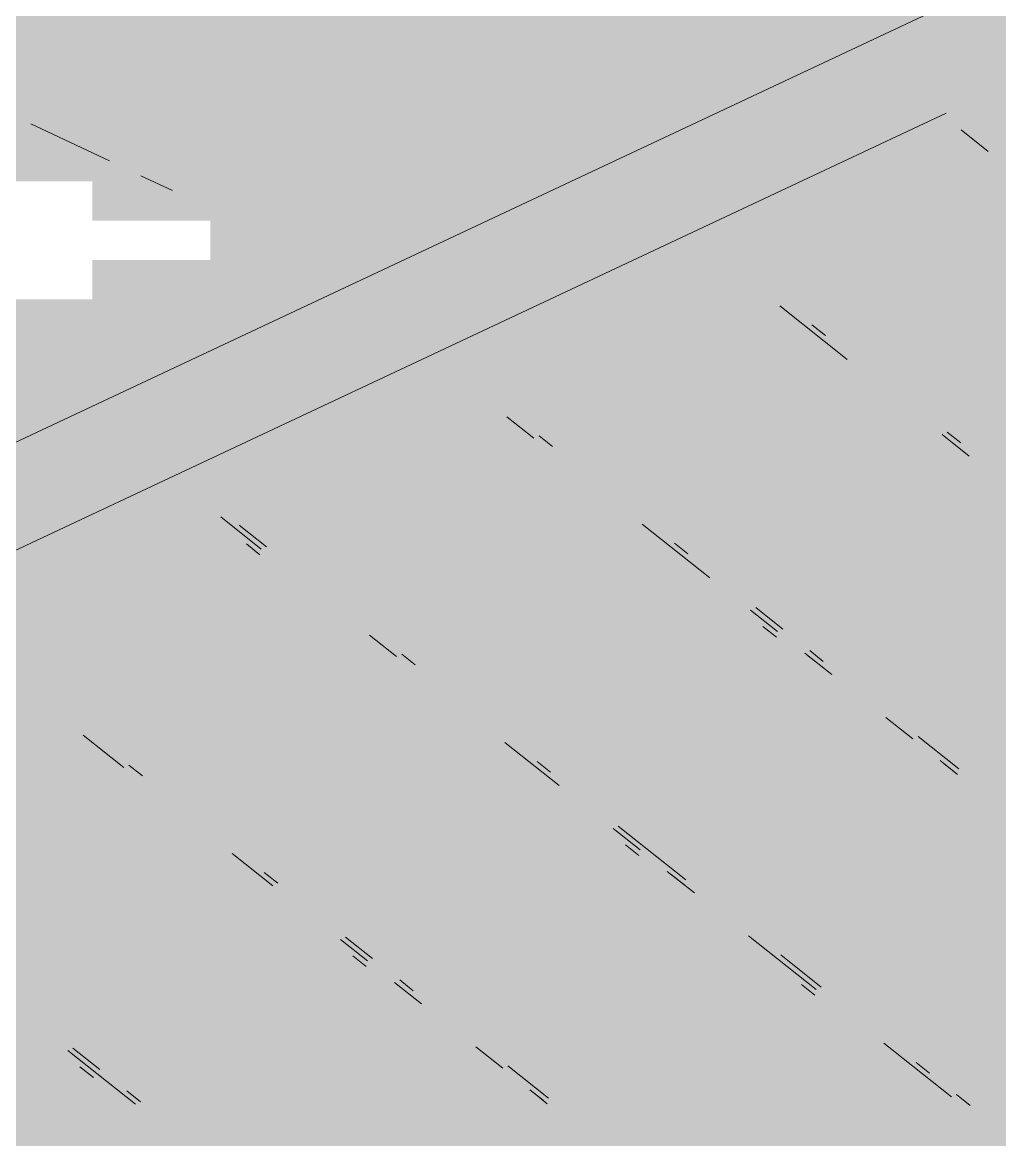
# Model space of a CAD drawing. Header units: millimetres. Extents: x 5 to 1315, y 5 to 292.
# Drawn here: x 1170.372 to 1172.768, y 92.797 to 95.537 of the extents above; entities that cross this region are included whole.
import ezdxf

# ---------------------------------------------------------------- set-up
doc = ezdxf.new("R2010")
doc.units = ezdxf.units.MM
doc.layers.add('EXISTING', color=7, linetype='Continuous')
doc.layers.add('IMAGES', color=7, linetype='Continuous')

# ---------------------------------------------------------------- blocks, each defined once
blk = doc.blocks.new('SHEET_03')
at = {"layer": 'EXISTING', "color": 250, "lineweight": 9}
for p, q in [((268.8487, 93.8004), (272.9076, 95.706)), ((268.9003, 93.5593), (272.6375, 95.3138)), ((270.5852, 95.197), (270.3923, 95.2876)), ((272.6741, 95.273), (272.7405, 95.2203)), ((270.7396, 95.1246), (270.6624, 95.1608)), ((272.229, 94.842), (272.3949, 94.7103)), ((272.341, 94.7689), (272.3078, 94.7952)), ((271.5601, 94.5699), (271.6264, 94.5172)), ((271.6721, 94.4967), (271.6389, 94.5231)), ((272.6273, 94.5259), (272.6937, 94.4733)), ((272.673, 94.5055), (272.6398, 94.5318)), ((270.858, 94.3241), (270.9575, 94.2451)), ((270.97, 94.251), (270.9036, 94.3037)), ((271.892, 94.3065), (272.058, 94.1748)), ((270.9544, 94.2315), (270.9212, 94.2578)), ((272.0041, 94.2334), (271.9709, 94.2597)), ((272.1576, 94.0958), (272.224, 94.0431)), ((272.2365, 94.049), (272.1701, 94.1017)), ((272.2208, 94.0295), (272.1876, 94.0558)), ((271.2231, 94.0344), (271.2895, 93.9817)), ((272.336, 93.97), (272.3028, 93.9963)), ((271.3352, 93.9612), (271.302, 93.9876)), ((272.2904, 93.9904), (272.3567, 93.9378)), ((272.3329, 93.9563), (272.2997, 93.9827)), ((272.4895, 93.8324), (272.5559, 93.7797)), ((270.521, 93.7886), (270.6206, 93.7096)), ((272.668, 93.7066), (272.5684, 93.7856)), ((271.5551, 93.771), (271.6878, 93.6657)), ((271.6671, 93.6979), (271.6339, 93.7242)), ((272.6223, 93.727), (272.6555, 93.7007)), ((270.6663, 93.6891), (270.6331, 93.7155)), ((272.6649, 93.6929), (272.6317, 93.7193)), ((271.8206, 93.5603), (271.887, 93.5076)), ((271.9991, 93.4345), (271.8331, 93.5662)), ((271.8839, 93.494), (271.8507, 93.5203)), ((270.8862, 93.4989), (270.9857, 93.4199)), ((270.9982, 93.4257), (270.965, 93.4521)), ((271.9534, 93.4549), (272.0198, 93.4023)), ((271.996, 93.4208), (271.9628, 93.4472)), ((271.1517, 93.2882), (271.2181, 93.2355)), ((271.2306, 93.2414), (271.1642, 93.294)), ((272.1526, 93.2969), (272.3186, 93.1652)), ((271.215, 93.2219), (271.1818, 93.2482)), ((272.331, 93.1711), (272.2315, 93.2501)), ((271.2845, 93.1828), (271.3509, 93.1302)), ((271.3302, 93.1624), (271.297, 93.1887)), ((272.3154, 93.1516), (272.2822, 93.1779)), ((270.4828, 93.0161), (270.6488, 92.8844)), ((270.5617, 92.9693), (270.4953, 93.0219)), ((271.4837, 93.0248), (271.5501, 92.9721)), ((272.4845, 93.0335), (272.6505, 92.9018)), ((272.5966, 92.9604), (272.5634, 92.9867)), ((270.5461, 92.9498), (270.5129, 92.9761)), ((271.6621, 92.899), (271.5626, 92.978)), ((270.6613, 92.8902), (270.6281, 92.9166)), ((271.6165, 92.9194), (271.6497, 92.8931)), ((271.659, 92.8853), (271.6258, 92.9117)), ((272.6962, 92.8813), (272.663, 92.9077))]:
    blk.add_line(p, q, dxfattribs=at)
at = {"layer": 'IMAGES', "color": 7}
for points in [[(270.1582, 95.5323), (272.5673, 95.5323), (270.1582, 95.6287), (272.5673, 95.6287)], [(272.5673, 95.5323), (272.6636, 95.5323), (272.5673, 95.6287), (272.6636, 95.6287)], [(272.6636, 95.5323), (273.0491, 95.5323), (272.6636, 95.6287), (273.0491, 95.6287)], [(270.3509, 95.4359), (271.7, 95.4359), (270.3509, 95.5323), (271.7, 95.5323)], [(271.7, 95.4359), (271.9891, 95.4359), (271.7, 95.5323), (271.9891, 95.5323)], [(271.9891, 95.4359), (272.3745, 95.4359), (271.9891, 95.5323), (272.3745, 95.5323)], [(272.3745, 95.4359), (272.4709, 95.4359), (272.3745, 95.5323), (272.4709, 95.5323)], [(272.4709, 95.4359), (272.5673, 95.4359), (272.4709, 95.5323), (272.5673, 95.5323)], [(272.5673, 95.4359), (272.6636, 95.4359), (272.5673, 95.5323), (272.6636, 95.5323)], [(272.6636, 95.3395), (272.76, 95.3395), (272.6636, 95.5323), (272.76, 95.5323)], [(272.76, 95.4359), (272.8564, 95.4359), (272.76, 95.5323), (272.8564, 95.5323)], [(270.3509, 95.3395), (270.4473, 95.3395), (270.3509, 95.4359), (270.4473, 95.4359)], [(270.4473, 95.3395), (270.5436, 95.3395), (270.4473, 95.4359), (270.5436, 95.4359)], [(270.5436, 95.3395), (271.7, 95.3395), (270.5436, 95.4359), (271.7, 95.4359)], [(271.7, 95.3395), (271.7964, 95.3395), (271.7, 95.4359), (271.7964, 95.4359)], [(271.7964, 95.3395), (272.1818, 95.3395), (271.7964, 95.4359), (272.1818, 95.4359)], [(272.1818, 95.3395), (272.4709, 95.3395), (272.1818, 95.4359), (272.4709, 95.4359)], [(272.4709, 95.3395), (272.5673, 95.3395), (272.4709, 95.4359), (272.5673, 95.4359)], [(272.5673, 95.2431), (272.6636, 95.2431), (272.5673, 95.4359), (272.6636, 95.4359)], [(272.76, 95.3395), (272.8564, 95.3395), (272.76, 95.4359), (272.8564, 95.4359)], [(270.2545, 95.2431), (270.5436, 95.2431), (270.2545, 95.3395), (270.5436, 95.3395)], [(270.5436, 95.2431), (270.64, 95.2431), (270.5436, 95.3395), (270.64, 95.3395)], [(270.64, 95.2431), (270.7364, 95.2431), (270.64, 95.3395), (270.7364, 95.3395)], [(270.7364, 95.2431), (270.8327, 95.2431), (270.7364, 95.3395), (270.8327, 95.3395)], [(270.8327, 95.2431), (271.2182, 95.2431), (270.8327, 95.3395), (271.2182, 95.3395)], [(271.2182, 95.2431), (271.3145, 95.2431), (271.2182, 95.3395), (271.3145, 95.3395)], [(271.3145, 95.2431), (271.8927, 95.2431), (271.3145, 95.3395), (271.8927, 95.3395)], [(271.8927, 95.2431), (271.9891, 95.2431), (271.8927, 95.3395), (271.9891, 95.3395)], [(271.9891, 95.1467), (272.0855, 95.1467), (271.9891, 95.3395), (272.0855, 95.3395)], [(272.0855, 95.2431), (272.1818, 95.2431), (272.0855, 95.3395), (272.1818, 95.3395)], [(272.1818, 95.2431), (272.2782, 95.2431), (272.1818, 95.3395), (272.2782, 95.3395)], [(272.2782, 95.2431), (272.3745, 95.2431), (272.2782, 95.3395), (272.3745, 95.3395)], [(272.3745, 95.2431), (272.4709, 95.2431), (272.3745, 95.3395), (272.4709, 95.3395)], [(272.4709, 95.2431), (272.5673, 95.2431), (272.4709, 95.3395), (272.5673, 95.3395)], [(272.6636, 95.1467), (272.76, 95.1467), (272.6636, 95.3395), (272.76, 95.3395)], [(272.76, 95.2431), (272.8564, 95.2431), (272.76, 95.3395), (272.8564, 95.3395)], [(270.3509, 95.1467), (270.4473, 95.1467), (270.3509, 95.2431), (270.4473, 95.2431)], [(270.4473, 95.1467), (270.5436, 95.1467), (270.4473, 95.2431), (270.5436, 95.2431)], [(270.5436, 95.1467), (270.64, 95.1467), (270.5436, 95.2431), (270.64, 95.2431)], [(270.64, 95.0503), (270.7364, 95.0503), (270.64, 95.2431), (270.7364, 95.2431)], [(270.7364, 95.1467), (270.8327, 95.1467), (270.7364, 95.2431), (270.8327, 95.2431)], [(270.8327, 95.1467), (270.9291, 95.1467), (270.8327, 95.2431), (270.9291, 95.2431)], [(270.9291, 95.1467), (271.2182, 95.1467), (270.9291, 95.2431), (271.2182, 95.2431)], [(271.2182, 95.1467), (271.3145, 95.1467), (271.2182, 95.2431), (271.3145, 95.2431)], [(271.3145, 95.1467), (271.7964, 95.1467), (271.3145, 95.2431), (271.7964, 95.2431)], [(271.7964, 95.1467), (271.9891, 95.1467), (271.7964, 95.2431), (271.9891, 95.2431)], [(272.0855, 95.1467), (272.1818, 95.1467), (272.0855, 95.2431), (272.1818, 95.2431)], [(272.1818, 95.1467), (272.2782, 95.1467), (272.1818, 95.2431), (272.2782, 95.2431)], [(272.2782, 95.1467), (272.3745, 95.1467), (272.2782, 95.2431), (272.3745, 95.2431)], [(272.3745, 95.1467), (272.4709, 95.1467), (272.3745, 95.2431), (272.4709, 95.2431)], [(272.4709, 95.1467), (272.5673, 95.1467), (272.4709, 95.2431), (272.5673, 95.2431)], [(272.5673, 95.1467), (272.6636, 95.1467), (272.5673, 95.2431), (272.6636, 95.2431)], [(272.76, 95.1467), (272.8564, 95.1467), (272.76, 95.2431), (272.8564, 95.2431)], [(270.5436, 95.0503), (270.64, 95.0503), (270.5436, 95.1467), (270.64, 95.1467)], [(270.7364, 95.0503), (270.9291, 95.0503), (270.7364, 95.1467), (270.9291, 95.1467)], [(270.9291, 95.0503), (271.0255, 95.0503), (270.9291, 95.1467), (271.0255, 95.1467)], [(271.0255, 95.0503), (271.5073, 95.0503), (271.0255, 95.1467), (271.5073, 95.1467)], [(271.5073, 95.0503), (271.6036, 95.0503), (271.5073, 95.1467), (271.6036, 95.1467)], [(271.6036, 95.0503), (271.7, 95.0503), (271.6036, 95.1467), (271.7, 95.1467)], [(271.7, 95.0503), (271.7964, 95.0503), (271.7, 95.1467), (271.7964, 95.1467)], [(271.7964, 95.0503), (271.8927, 95.0503), (271.7964, 95.1467), (271.8927, 95.1467)], [(271.8927, 95.0503), (272.0855, 95.0503), (271.8927, 95.1467), (272.0855, 95.1467)], [(272.0855, 95.0503), (272.1818, 95.0503), (272.0855, 95.1467), (272.1818, 95.1467)], [(272.1818, 95.0503), (272.3745, 95.0503), (272.1818, 95.1467), (272.3745, 95.1467)], [(272.3745, 95.0503), (272.4709, 95.0503), (272.3745, 95.1467), (272.4709, 95.1467)], [(272.4709, 95.0503), (272.5673, 95.0503), (272.4709, 95.1467), (272.5673, 95.1467)], [(272.5673, 95.0503), (272.6636, 95.0503), (272.5673, 95.1467), (272.6636, 95.1467)], [(272.6636, 95.0503), (272.76, 95.0503), (272.6636, 95.1467), (272.76, 95.1467)], [(272.76, 95.0503), (273.1455, 95.0503), (272.76, 95.1467), (273.1455, 95.1467)], [(270.8327, 94.9539), (270.9291, 94.9539), (270.8327, 95.0503), (270.9291, 95.0503)], [(270.9291, 94.9539), (271.3145, 94.9539), (270.9291, 95.0503), (271.3145, 95.0503)], [(271.3145, 94.9539), (271.4109, 94.9539), (271.3145, 95.0503), (271.4109, 95.0503)], [(271.4109, 94.9539), (271.6036, 94.9539), (271.4109, 95.0503), (271.6036, 95.0503)], [(271.6036, 94.9539), (271.7964, 94.9539), (271.6036, 95.0503), (271.7964, 95.0503)], [(271.7964, 94.9539), (271.8927, 94.9539), (271.7964, 95.0503), (271.8927, 95.0503)], [(271.8927, 94.9539), (271.9891, 94.9539), (271.8927, 95.0503), (271.9891, 95.0503)], [(271.9891, 94.9539), (272.0855, 94.9539), (271.9891, 95.0503), (272.0855, 95.0503)], [(272.0855, 94.9539), (272.1818, 94.9539), (272.0855, 95.0503), (272.1818, 95.0503)], [(272.1818, 94.9539), (272.2782, 94.9539), (272.1818, 95.0503), (272.2782, 95.0503)], [(272.2782, 94.9539), (272.3745, 94.9539), (272.2782, 95.0503), (272.3745, 95.0503)], [(272.3745, 94.9539), (272.4709, 94.9539), (272.3745, 95.0503), (272.4709, 95.0503)], [(272.4709, 94.9539), (272.76, 94.9539), (272.4709, 95.0503), (272.76, 95.0503)], [(272.76, 94.9539), (272.8564, 94.9539), (272.76, 95.0503), (272.8564, 95.0503)], [(270.5436, 94.8575), (271.1218, 94.8575), (270.5436, 94.9539), (271.1218, 94.9539)], [(271.1218, 94.8575), (271.2182, 94.8575), (271.1218, 94.9539), (271.2182, 94.9539)], [(271.2182, 94.8575), (271.3145, 94.8575), (271.2182, 94.9539), (271.3145, 94.9539)], [(271.3145, 94.8575), (271.4109, 94.8575), (271.3145, 94.9539), (271.4109, 94.9539)], [(271.4109, 94.8575), (271.5073, 94.8575), (271.4109, 94.9539), (271.5073, 94.9539)], [(271.5073, 94.8575), (271.6036, 94.8575), (271.5073, 94.9539), (271.6036, 94.9539)], [(271.6036, 94.8575), (271.7, 94.8575), (271.6036, 94.9539), (271.7, 94.9539)], [(271.7, 94.8575), (271.8927, 94.8575), (271.7, 94.9539), (271.8927, 94.9539)], [(271.8927, 94.8575), (271.9891, 94.8575), (271.8927, 94.9539), (271.9891, 94.9539)], [(271.9891, 94.8575), (272.0855, 94.8575), (271.9891, 94.9539), (272.0855, 94.9539)], [(272.0855, 94.8575), (272.1818, 94.8575), (272.0855, 94.9539), (272.1818, 94.9539)], [(272.1818, 94.8575), (272.2782, 94.8575), (272.1818, 94.9539), (272.2782, 94.9539)], [(272.2782, 94.8575), (272.3745, 94.8575), (272.2782, 94.9539), (272.3745, 94.9539)], [(272.3745, 94.8575), (272.8564, 94.8575), (272.3745, 94.9539), (272.8564, 94.9539)], [(270.2545, 94.7611), (270.4473, 94.7611), (270.2545, 94.8575), (270.4473, 94.8575)], [(270.4473, 94.7611), (270.5436, 94.7611), (270.4473, 94.8575), (270.5436, 94.8575)], [(270.5436, 94.7611), (270.9291, 94.7611), (270.5436, 94.8575), (270.9291, 94.8575)], [(270.9291, 94.7611), (271.0255, 94.7611), (270.9291, 94.8575), (271.0255, 94.8575)], [(271.0255, 94.7611), (271.1218, 94.7611), (271.0255, 94.8575), (271.1218, 94.8575)], [(271.1218, 94.7611), (271.2182, 94.7611), (271.1218, 94.8575), (271.2182, 94.8575)], [(271.2182, 94.6647), (271.3145, 94.6647), (271.2182, 94.8575), (271.3145, 94.8575)], [(271.3145, 94.7611), (271.4109, 94.7611), (271.3145, 94.8575), (271.4109, 94.8575)], [(271.4109, 94.7611), (271.5073, 94.7611), (271.4109, 94.8575), (271.5073, 94.8575)], [(271.5073, 94.7611), (271.6036, 94.7611), (271.5073, 94.8575), (271.6036, 94.8575)], [(271.6036, 94.7611), (271.7, 94.7611), (271.6036, 94.8575), (271.7, 94.8575)], [(271.7, 94.7611), (271.7964, 94.7611), (271.7, 94.8575), (271.7964, 94.8575)], [(271.7964, 94.7611), (271.9891, 94.7611), (271.7964, 94.8575), (271.9891, 94.8575)], [(271.9891, 94.7611), (272.0855, 94.7611), (271.9891, 94.8575), (272.0855, 94.8575)], [(272.0855, 94.7611), (272.1818, 94.7611), (272.0855, 94.8575), (272.1818, 94.8575)], [(272.1818, 94.7611), (272.2782, 94.7611), (272.1818, 94.8575), (272.2782, 94.8575)], [(272.2782, 94.7611), (272.3745, 94.7611), (272.2782, 94.8575), (272.3745, 94.8575)], [(272.3745, 94.7611), (272.4709, 94.7611), (272.3745, 94.8575), (272.4709, 94.8575)], [(272.4709, 94.7611), (272.5673, 94.7611), (272.4709, 94.8575), (272.5673, 94.8575)], [(272.5673, 94.7611), (272.9527, 94.7611), (272.5673, 94.8575), (272.9527, 94.8575)], [(270.3509, 94.6647), (270.7364, 94.6647), (270.3509, 94.7611), (270.7364, 94.7611)], [(270.7364, 94.6647), (270.8327, 94.6647), (270.7364, 94.7611), (270.8327, 94.7611)], [(270.8327, 94.6647), (271.0255, 94.6647), (270.8327, 94.7611), (271.0255, 94.7611)], [(271.0255, 94.6647), (271.1218, 94.6647), (271.0255, 94.7611), (271.1218, 94.7611)], [(271.1218, 94.6647), (271.2182, 94.6647), (271.1218, 94.7611), (271.2182, 94.7611)], [(271.3145, 94.6647), (271.4109, 94.6647), (271.3145, 94.7611), (271.4109, 94.7611)], [(271.4109, 94.6647), (271.5073, 94.6647), (271.4109, 94.7611), (271.5073, 94.7611)], [(271.5073, 94.6647), (271.6036, 94.6647), (271.5073, 94.7611), (271.6036, 94.7611)], [(271.6036, 94.5683), (271.7, 94.5683), (271.6036, 94.7611), (271.7, 94.7611)], [(271.7, 94.6647), (271.7964, 94.6647), (271.7, 94.7611), (271.7964, 94.7611)], [(271.7964, 94.6647), (272.1818, 94.6647), (271.7964, 94.7611), (272.1818, 94.7611)], [(272.1818, 94.6647), (272.2782, 94.6647), (272.1818, 94.7611), (272.2782, 94.7611)], [(272.2782, 94.6647), (272.4709, 94.6647), (272.2782, 94.7611), (272.4709, 94.7611)], [(272.4709, 94.6647), (272.5673, 94.6647), (272.4709, 94.7611), (272.5673, 94.7611)], [(272.5673, 94.6647), (273.1455, 94.6647), (272.5673, 94.7611), (273.1455, 94.7611)], [(269.8691, 94.5683), (270.4473, 94.5683), (269.8691, 94.6647), (270.4473, 94.6647)], [(270.4473, 94.5683), (270.5436, 94.5683), (270.4473, 94.6647), (270.5436, 94.6647)], [(270.5436, 94.5683), (270.64, 94.5683), (270.5436, 94.6647), (270.64, 94.6647)], [(270.64, 94.5683), (270.7364, 94.5683), (270.64, 94.6647), (270.7364, 94.6647)], [(270.7364, 94.4719), (270.8327, 94.4719), (270.7364, 94.6647), (270.8327, 94.6647)], [(270.8327, 94.5683), (270.9291, 94.5683), (270.8327, 94.6647), (270.9291, 94.6647)], [(270.9291, 94.5683), (271.0255, 94.5683), (270.9291, 94.6647), (271.0255, 94.6647)], [(271.0255, 94.5683), (271.1218, 94.5683), (271.0255, 94.6647), (271.1218, 94.6647)], [(271.1218, 94.5683), (271.2182, 94.5683), (271.1218, 94.6647), (271.2182, 94.6647)], [(271.2182, 94.5683), (271.3145, 94.5683), (271.2182, 94.6647), (271.3145, 94.6647)], [(271.3145, 94.5683), (271.4109, 94.5683), (271.3145, 94.6647), (271.4109, 94.6647)], [(271.4109, 94.5683), (271.6036, 94.5683), (271.4109, 94.6647), (271.6036, 94.6647)], [(271.7, 94.5683), (271.7964, 94.5683), (271.7, 94.6647), (271.7964, 94.6647)], [(271.7964, 94.5683), (272.3745, 94.5683), (271.7964, 94.6647), (272.3745, 94.6647)], [(272.3745, 94.5683), (272.4709, 94.5683), (272.3745, 94.6647), (272.4709, 94.6647)], [(272.4709, 94.5683), (272.6636, 94.5683), (272.4709, 94.6647), (272.6636, 94.6647)], [(272.6636, 94.5683), (272.76, 94.5683), (272.6636, 94.6647), (272.76, 94.6647)], [(272.76, 94.5683), (273.2418, 94.5683), (272.76, 94.6647), (273.2418, 94.6647)], [(270.3509, 94.3755), (270.4473, 94.3755), (270.3509, 94.5683), (270.4473, 94.5683)], [(270.4473, 94.4719), (270.5436, 94.4719), (270.4473, 94.5683), (270.5436, 94.5683)], [(270.5436, 94.4719), (270.64, 94.4719), (270.5436, 94.5683), (270.64, 94.5683)], [(270.64, 94.4719), (270.7364, 94.4719), (270.64, 94.5683), (270.7364, 94.5683)], [(270.8327, 94.4719), (270.9291, 94.4719), (270.8327, 94.5683), (270.9291, 94.5683)], [(270.9291, 94.4719), (271.0255, 94.4719), (270.9291, 94.5683), (271.0255, 94.5683)], [(271.0255, 94.4719), (271.1218, 94.4719), (271.0255, 94.5683), (271.1218, 94.5683)], [(271.1218, 94.4719), (271.2182, 94.4719), (271.1218, 94.5683), (271.2182, 94.5683)], [(271.2182, 94.4719), (271.3145, 94.4719), (271.2182, 94.5683), (271.3145, 94.5683)], [(271.3145, 94.4719), (271.4109, 94.4719), (271.3145, 94.5683), (271.4109, 94.5683)], [(271.4109, 94.4719), (271.5073, 94.4719), (271.4109, 94.5683), (271.5073, 94.5683)], [(271.5073, 94.4719), (271.6036, 94.4719), (271.5073, 94.5683), (271.6036, 94.5683)], [(271.6036, 94.4719), (271.7, 94.4719), (271.6036, 94.5683), (271.7, 94.5683)], [(271.7, 94.4719), (271.7964, 94.4719), (271.7, 94.5683), (271.7964, 94.5683)], [(271.7964, 94.4719), (271.8927, 94.4719), (271.7964, 94.5683), (271.8927, 94.5683)], [(271.8927, 94.4719), (272.3745, 94.4719), (271.8927, 94.5683), (272.3745, 94.5683)], [(272.3745, 94.4719), (272.4709, 94.4719), (272.3745, 94.5683), (272.4709, 94.5683)], [(272.4709, 94.4719), (272.5673, 94.4719), (272.4709, 94.5683), (272.5673, 94.5683)], [(272.5673, 94.4719), (272.76, 94.4719), (272.5673, 94.5683), (272.76, 94.5683)], [(272.76, 94.4719), (272.9527, 94.4719), (272.76, 94.5683), (272.9527, 94.5683)], [(270.4473, 94.3755), (270.5436, 94.3755), (270.4473, 94.4719), (270.5436, 94.4719)], [(270.5436, 94.3755), (270.7364, 94.3755), (270.5436, 94.4719), (270.7364, 94.4719)], [(270.7364, 94.3755), (270.8327, 94.3755), (270.7364, 94.4719), (270.8327, 94.4719)], [(270.8327, 94.2791), (270.9291, 94.2791), (270.8327, 94.4719), (270.9291, 94.4719)], [(270.9291, 94.3755), (271.1218, 94.3755), (270.9291, 94.4719), (271.1218, 94.4719)], [(271.1218, 94.3755), (271.2182, 94.3755), (271.1218, 94.4719), (271.2182, 94.4719)], [(271.2182, 94.3755), (271.5073, 94.3755), (271.2182, 94.4719), (271.5073, 94.4719)], [(271.5073, 94.3755), (271.6036, 94.3755), (271.5073, 94.4719), (271.6036, 94.4719)], [(271.6036, 94.3755), (271.7964, 94.3755), (271.6036, 94.4719), (271.7964, 94.4719)], [(271.7964, 94.3755), (271.8927, 94.3755), (271.7964, 94.4719), (271.8927, 94.4719)], [(271.8927, 94.3755), (271.9891, 94.3755), (271.8927, 94.4719), (271.9891, 94.4719)], [(271.9891, 94.3755), (272.4709, 94.3755), (271.9891, 94.4719), (272.4709, 94.4719)], [(272.4709, 94.3755), (272.5673, 94.3755), (272.4709, 94.4719), (272.5673, 94.4719)], [(272.5673, 94.3755), (272.6636, 94.3755), (272.5673, 94.4719), (272.6636, 94.4719)], [(272.6636, 94.3755), (272.8564, 94.3755), (272.6636, 94.4719), (272.8564, 94.4719)], [(270.2545, 94.2791), (270.4473, 94.2791), (270.2545, 94.3755), (270.4473, 94.3755)], [(270.4473, 94.2791), (270.5436, 94.2791), (270.4473, 94.3755), (270.5436, 94.3755)], [(270.5436, 94.2791), (270.64, 94.2791), (270.5436, 94.3755), (270.64, 94.3755)], [(270.64, 94.2791), (270.7364, 94.2791), (270.64, 94.3755), (270.7364, 94.3755)], [(270.7364, 94.2791), (270.8327, 94.2791), (270.7364, 94.3755), (270.8327, 94.3755)], [(270.9291, 94.2791), (271.0255, 94.2791), (270.9291, 94.3755), (271.0255, 94.3755)], [(271.0255, 94.2791), (271.1218, 94.2791), (271.0255, 94.3755), (271.1218, 94.3755)], [(271.1218, 94.2791), (271.6036, 94.2791), (271.1218, 94.3755), (271.6036, 94.3755)], [(271.6036, 94.2791), (271.7, 94.2791), (271.6036, 94.3755), (271.7, 94.3755)], [(271.7, 94.2791), (271.7964, 94.2791), (271.7, 94.3755), (271.7964, 94.3755)], [(271.7964, 94.2791), (271.8927, 94.2791), (271.7964, 94.3755), (271.8927, 94.3755)], [(271.8927, 94.2791), (271.9891, 94.2791), (271.8927, 94.3755), (271.9891, 94.3755)], [(271.9891, 94.2791), (272.0855, 94.2791), (271.9891, 94.3755), (272.0855, 94.3755)], [(272.0855, 94.2791), (272.6636, 94.2791), (272.0855, 94.3755), (272.6636, 94.3755)], [(272.6636, 94.2791), (272.76, 94.2791), (272.6636, 94.3755), (272.76, 94.3755)], [(272.76, 94.2791), (272.8564, 94.2791), (272.76, 94.3755), (272.8564, 94.3755)], [(270.3509, 94.1827), (270.4473, 94.1827), (270.3509, 94.2791), (270.4473, 94.2791)], [(270.4473, 94.1827), (270.5436, 94.1827), (270.4473, 94.2791), (270.5436, 94.2791)], [(270.5436, 94.1827), (270.64, 94.1827), (270.5436, 94.2791), (270.64, 94.2791)], [(270.64, 94.1827), (270.7364, 94.1827), (270.64, 94.2791), (270.7364, 94.2791)], [(270.7364, 94.1827), (270.8327, 94.1827), (270.7364, 94.2791), (270.8327, 94.2791)], [(270.8327, 94.1827), (270.9291, 94.1827), (270.8327, 94.2791), (270.9291, 94.2791)], [(270.9291, 94.1827), (271.0255, 94.1827), (270.9291, 94.2791), (271.0255, 94.2791)], [(271.0255, 94.0863), (271.1218, 94.0863), (271.0255, 94.2791), (271.1218, 94.2791)], [(271.1218, 94.1827), (271.2182, 94.1827), (271.1218, 94.2791), (271.2182, 94.2791)], [(271.2182, 94.1827), (271.3145, 94.1827), (271.2182, 94.2791), (271.3145, 94.2791)], [(271.3145, 94.1827), (271.7964, 94.1827), (271.3145, 94.2791), (271.7964, 94.2791)], [(271.7964, 94.1827), (271.8927, 94.1827), (271.7964, 94.2791), (271.8927, 94.2791)], [(271.8927, 94.1827), (272.0855, 94.1827), (271.8927, 94.2791), (272.0855, 94.2791)], [(272.0855, 94.1827), (272.1818, 94.1827), (272.0855, 94.2791), (272.1818, 94.2791)], [(272.1818, 94.1827), (272.2782, 94.1827), (272.1818, 94.2791), (272.2782, 94.2791)], [(272.2782, 94.1827), (272.76, 94.1827), (272.2782, 94.2791), (272.76, 94.2791)], [(272.76, 94.1827), (272.8564, 94.1827), (272.76, 94.2791), (272.8564, 94.2791)], [(270.3509, 94.0863), (270.4473, 94.0863), (270.3509, 94.1827), (270.4473, 94.1827)], [(270.4473, 94.0863), (270.64, 94.0863), (270.4473, 94.1827), (270.64, 94.1827)], [(270.64, 94.0863), (270.8327, 94.0863), (270.64, 94.1827), (270.8327, 94.1827)], [(270.8327, 94.0863), (270.9291, 94.0863), (270.8327, 94.1827), (270.9291, 94.1827)], [(270.9291, 94.0863), (271.0255, 94.0863), (270.9291, 94.1827), (271.0255, 94.1827)], [(271.1218, 94.0863), (271.2182, 94.0863), (271.1218, 94.1827), (271.2182, 94.1827)], [(271.2182, 94.0863), (271.3145, 94.0863), (271.2182, 94.1827), (271.3145, 94.1827)], [(271.3145, 94.0863), (271.4109, 94.0863), (271.3145, 94.1827), (271.4109, 94.1827)], [(271.4109, 94.0863), (271.9891, 94.0863), (271.4109, 94.1827), (271.9891, 94.1827)], [(271.9891, 94.0863), (272.1818, 94.0863), (271.9891, 94.1827), (272.1818, 94.1827)], [(272.1818, 94.0863), (272.2782, 94.0863), (272.1818, 94.1827), (272.2782, 94.1827)], [(272.2782, 94.0863), (272.3745, 94.0863), (272.2782, 94.1827), (272.3745, 94.1827)], [(272.3745, 94.0863), (272.8564, 94.0863), (272.3745, 94.1827), (272.8564, 94.1827)], [(270.3509, 93.9899), (270.4473, 93.9899), (270.3509, 94.0863), (270.4473, 94.0863)], [(270.4473, 93.9899), (271.0255, 93.9899), (270.4473, 94.0863), (271.0255, 94.0863)], [(271.0255, 93.9899), (271.1218, 93.9899), (271.0255, 94.0863), (271.1218, 94.0863)], [(271.1218, 93.9899), (271.2182, 93.9899), (271.1218, 94.0863), (271.2182, 94.0863)], [(271.2182, 93.9899), (271.3145, 93.9899), (271.2182, 94.0863), (271.3145, 94.0863)], [(271.3145, 93.9899), (271.4109, 93.9899), (271.3145, 94.0863), (271.4109, 94.0863)], [(271.4109, 93.9899), (271.5073, 93.9899), (271.4109, 94.0863), (271.5073, 94.0863)], [(271.5073, 93.9899), (271.9891, 93.9899), (271.5073, 94.0863), (271.9891, 94.0863)], [(271.9891, 93.9899), (272.0855, 93.9899), (271.9891, 94.0863), (272.0855, 94.0863)], [(272.0855, 93.9899), (272.1818, 93.9899), (272.0855, 94.0863), (272.1818, 94.0863)], [(272.1818, 93.9899), (272.3745, 93.9899), (272.1818, 94.0863), (272.3745, 94.0863)], [(272.3745, 93.9899), (272.4709, 93.9899), (272.3745, 94.0863), (272.4709, 94.0863)], [(272.4709, 93.9899), (272.5673, 93.9899), (272.4709, 94.0863), (272.5673, 94.0863)], [(272.5673, 93.9899), (273.0491, 93.9899), (272.5673, 94.0863), (273.0491, 94.0863)], [(270.2545, 93.8935), (270.4473, 93.8935), (270.2545, 93.9899), (270.4473, 93.9899)], [(270.4473, 93.8935), (270.5436, 93.8935), (270.4473, 93.9899), (270.5436, 93.9899)], [(270.5436, 93.8935), (271.0255, 93.8935), (270.5436, 93.9899), (271.0255, 93.9899)], [(271.0255, 93.8935), (271.1218, 93.8935), (271.0255, 93.9899), (271.1218, 93.9899)], [(271.1218, 93.8935), (271.2182, 93.8935), (271.1218, 93.9899), (271.2182, 93.9899)], [(271.2182, 93.8935), (271.4109, 93.8935), (271.2182, 93.9899), (271.4109, 93.9899)], [(271.4109, 93.8935), (271.5073, 93.8935), (271.4109, 93.9899), (271.5073, 93.9899)], [(271.5073, 93.8935), (271.6036, 93.8935), (271.5073, 93.9899), (271.6036, 93.9899)], [(271.6036, 93.8935), (272.0855, 93.8935), (271.6036, 93.9899), (272.0855, 93.9899)], [(272.0855, 93.8935), (272.1818, 93.8935), (272.0855, 93.9899), (272.1818, 93.9899)], [(272.1818, 93.8935), (272.2782, 93.8935), (272.1818, 93.9899), (272.2782, 93.9899)], [(272.2782, 93.8935), (272.3745, 93.8935), (272.2782, 93.9899), (272.3745, 93.9899)], [(272.3745, 93.797), (272.4709, 93.797), (272.3745, 93.9899), (272.4709, 93.9899)], [(272.4709, 93.8935), (272.5673, 93.8935), (272.4709, 93.9899), (272.5673, 93.9899)], [(272.5673, 93.8935), (272.6636, 93.8935), (272.5673, 93.9899), (272.6636, 93.9899)], [(272.6636, 93.8935), (273.1455, 93.8935), (272.6636, 93.9899), (273.1455, 93.9899)], [(270.3509, 93.797), (270.4473, 93.797), (270.3509, 93.8935), (270.4473, 93.8935)], [(270.4473, 93.797), (270.5436, 93.797), (270.4473, 93.8935), (270.5436, 93.8935)], [(270.5436, 93.797), (270.64, 93.797), (270.5436, 93.8935), (270.64, 93.8935)], [(270.64, 93.797), (270.7364, 93.797), (270.64, 93.8935), (270.7364, 93.8935)], [(270.7364, 93.797), (271.2182, 93.797), (270.7364, 93.8935), (271.2182, 93.8935)], [(271.2182, 93.797), (271.3145, 93.797), (271.2182, 93.8935), (271.3145, 93.8935)], [(271.3145, 93.797), (271.4109, 93.797), (271.3145, 93.8935), (271.4109, 93.8935)], [(271.4109, 93.797), (271.5073, 93.797), (271.4109, 93.8935), (271.5073, 93.8935)], [(271.5073, 93.797), (271.6036, 93.797), (271.5073, 93.8935), (271.6036, 93.8935)], [(271.6036, 93.797), (271.7, 93.797), (271.6036, 93.8935), (271.7, 93.8935)], [(271.7, 93.797), (272.1818, 93.797), (271.7, 93.8935), (272.1818, 93.8935)], [(272.1818, 93.797), (272.2782, 93.797), (272.1818, 93.8935), (272.2782, 93.8935)], [(272.2782, 93.797), (272.3745, 93.797), (272.2782, 93.8935), (272.3745, 93.8935)], [(272.4709, 93.797), (272.5673, 93.797), (272.4709, 93.8935), (272.5673, 93.8935)], [(272.5673, 93.797), (272.6636, 93.797), (272.5673, 93.8935), (272.6636, 93.8935)], [(272.6636, 93.797), (272.76, 93.797), (272.6636, 93.8935), (272.76, 93.8935)], [(272.76, 93.797), (273.2418, 93.797), (272.76, 93.8935), (273.2418, 93.8935)], [(270.3509, 93.7006), (270.4473, 93.7006), (270.3509, 93.797), (270.4473, 93.797)], [(270.4473, 93.7006), (270.5436, 93.7006), (270.4473, 93.797), (270.5436, 93.797)], [(270.5436, 93.7006), (270.64, 93.7006), (270.5436, 93.797), (270.64, 93.797)], [(270.64, 93.7006), (270.7364, 93.7006), (270.64, 93.797), (270.7364, 93.797)], [(270.7364, 93.7006), (270.8327, 93.7006), (270.7364, 93.797), (270.8327, 93.797)], [(270.8327, 93.7006), (271.3145, 93.7006), (270.8327, 93.797), (271.3145, 93.797)], [(271.3145, 93.7006), (271.4109, 93.7006), (271.3145, 93.797), (271.4109, 93.797)], [(271.4109, 93.7006), (271.5073, 93.7006), (271.4109, 93.797), (271.5073, 93.797)], [(271.5073, 93.7006), (271.7, 93.7006), (271.5073, 93.797), (271.7, 93.797)], [(271.7, 93.7006), (271.7964, 93.7006), (271.7, 93.797), (271.7964, 93.797)], [(271.7964, 93.7006), (272.2782, 93.7006), (271.7964, 93.797), (272.2782, 93.797)], [(272.2782, 93.7006), (272.3745, 93.7006), (272.2782, 93.797), (272.3745, 93.797)], [(272.3745, 93.7006), (272.4709, 93.7006), (272.3745, 93.797), (272.4709, 93.797)], [(272.4709, 93.7006), (272.6636, 93.7006), (272.4709, 93.797), (272.6636, 93.797)], [(272.6636, 93.7006), (272.76, 93.7006), (272.6636, 93.797), (272.76, 93.797)], [(272.76, 93.7006), (272.8564, 93.7006), (272.76, 93.797), (272.8564, 93.797)], [(269.9655, 93.6042), (270.4473, 93.6042), (269.9655, 93.7006), (270.4473, 93.7006)], [(270.4473, 93.6042), (270.5436, 93.6042), (270.4473, 93.7006), (270.5436, 93.7006)], [(270.5436, 93.6042), (270.64, 93.6042), (270.5436, 93.7006), (270.64, 93.7006)], [(270.64, 93.6042), (270.7364, 93.6042), (270.64, 93.7006), (270.7364, 93.7006)], [(270.7364, 93.6042), (270.8327, 93.6042), (270.7364, 93.7006), (270.8327, 93.7006)], [(270.8327, 93.6042), (270.9291, 93.6042), (270.8327, 93.7006), (270.9291, 93.7006)], [(270.9291, 93.6042), (271.5073, 93.6042), (270.9291, 93.7006), (271.5073, 93.7006)], [(271.5073, 93.6042), (271.6036, 93.6042), (271.5073, 93.7006), (271.6036, 93.7006)], [(271.6036, 93.6042), (271.7, 93.6042), (271.6036, 93.7006), (271.7, 93.7006)], [(271.7, 93.6042), (271.7964, 93.6042), (271.7, 93.7006), (271.7964, 93.7006)], [(271.7964, 93.6042), (271.9891, 93.6042), (271.7964, 93.7006), (271.9891, 93.7006)], [(271.9891, 93.6042), (272.4709, 93.6042), (271.9891, 93.7006), (272.4709, 93.7006)], [(272.4709, 93.6042), (272.5673, 93.6042), (272.4709, 93.7006), (272.5673, 93.7006)], [(272.5673, 93.6042), (272.6636, 93.6042), (272.5673, 93.7006), (272.6636, 93.7006)], [(272.6636, 93.6042), (272.8564, 93.6042), (272.6636, 93.7006), (272.8564, 93.7006)], [(270.0618, 93.5078), (270.5436, 93.5078), (270.0618, 93.6042), (270.5436, 93.6042)], [(270.5436, 93.5078), (270.64, 93.5078), (270.5436, 93.6042), (270.64, 93.6042)], [(270.64, 93.5078), (270.7364, 93.5078), (270.64, 93.6042), (270.7364, 93.6042)], [(270.7364, 93.5078), (270.9291, 93.5078), (270.7364, 93.6042), (270.9291, 93.6042)], [(270.9291, 93.5078), (271.0255, 93.5078), (270.9291, 93.6042), (271.0255, 93.6042)], [(271.0255, 93.5078), (271.1218, 93.5078), (271.0255, 93.6042), (271.1218, 93.6042)], [(271.1218, 93.5078), (271.6036, 93.5078), (271.1218, 93.6042), (271.6036, 93.6042)], [(271.6036, 93.5078), (271.7, 93.5078), (271.6036, 93.6042), (271.7, 93.6042)], [(271.7, 93.5078), (271.7964, 93.5078), (271.7, 93.6042), (271.7964, 93.6042)], [(271.7964, 93.5078), (271.9891, 93.5078), (271.7964, 93.6042), (271.9891, 93.6042)], [(271.9891, 93.5078), (272.0855, 93.5078), (271.9891, 93.6042), (272.0855, 93.6042)], [(272.0855, 93.5078), (272.5673, 93.5078), (272.0855, 93.6042), (272.5673, 93.6042)], [(272.5673, 93.5078), (272.6636, 93.5078), (272.5673, 93.6042), (272.6636, 93.6042)], [(272.6636, 93.5078), (272.76, 93.5078), (272.6636, 93.6042), (272.76, 93.6042)], [(272.76, 93.5078), (272.9527, 93.5078), (272.76, 93.6042), (272.9527, 93.6042)], [(270.1582, 93.4114), (270.7364, 93.4114), (270.1582, 93.5078), (270.7364, 93.5078)], [(270.7364, 93.4114), (270.8327, 93.4114), (270.7364, 93.5078), (270.8327, 93.5078)], [(270.8327, 93.4114), (270.9291, 93.4114), (270.8327, 93.5078), (270.9291, 93.5078)], [(270.9291, 93.4114), (271.0255, 93.4114), (270.9291, 93.5078), (271.0255, 93.5078)], [(271.0255, 93.4114), (271.1218, 93.4114), (271.0255, 93.5078), (271.1218, 93.5078)], [(271.1218, 93.4114), (271.2182, 93.4114), (271.1218, 93.5078), (271.2182, 93.5078)], [(271.2182, 93.4114), (271.7, 93.4114), (271.2182, 93.5078), (271.7, 93.5078)], [(271.7, 93.4114), (271.7964, 93.4114), (271.7, 93.5078), (271.7964, 93.5078)], [(271.7964, 93.4114), (271.8927, 93.4114), (271.7964, 93.5078), (271.8927, 93.5078)], [(271.8927, 93.4114), (272.0855, 93.4114), (271.8927, 93.5078), (272.0855, 93.5078)], [(272.0855, 93.4114), (272.1818, 93.4114), (272.0855, 93.5078), (272.1818, 93.5078)], [(272.1818, 93.4114), (272.2782, 93.4114), (272.1818, 93.5078), (272.2782, 93.5078)], [(272.2782, 93.4114), (272.76, 93.4114), (272.2782, 93.5078), (272.76, 93.5078)], [(272.76, 93.4114), (272.8564, 93.4114), (272.76, 93.5078), (272.8564, 93.5078)], [(270.3509, 93.315), (270.8327, 93.315), (270.3509, 93.4114), (270.8327, 93.4114)], [(270.8327, 93.315), (270.9291, 93.315), (270.8327, 93.4114), (270.9291, 93.4114)], [(270.9291, 93.315), (271.0255, 93.315), (270.9291, 93.4114), (271.0255, 93.4114)], [(271.0255, 93.315), (271.1218, 93.315), (271.0255, 93.4114), (271.1218, 93.4114)], [(271.1218, 93.315), (271.2182, 93.315), (271.1218, 93.4114), (271.2182, 93.4114)], [(271.2182, 93.315), (271.7964, 93.315), (271.2182, 93.4114), (271.7964, 93.4114)], [(271.7964, 93.315), (271.8927, 93.315), (271.7964, 93.4114), (271.8927, 93.4114)], [(271.8927, 93.315), (271.9891, 93.315), (271.8927, 93.4114), (271.9891, 93.4114)], [(271.9891, 93.315), (272.0855, 93.315), (271.9891, 93.4114), (272.0855, 93.4114)], [(272.0855, 93.315), (272.1818, 93.315), (272.0855, 93.4114), (272.1818, 93.4114)], [(272.1818, 93.315), (272.2782, 93.315), (272.1818, 93.4114), (272.2782, 93.4114)], [(272.2782, 93.315), (272.3745, 93.315), (272.2782, 93.4114), (272.3745, 93.4114)], [(272.3745, 93.315), (272.8564, 93.315), (272.3745, 93.4114), (272.8564, 93.4114)], [(270.3509, 93.2186), (270.4473, 93.2186), (270.3509, 93.315), (270.4473, 93.315)], [(270.4473, 93.2186), (270.9291, 93.2186), (270.4473, 93.315), (270.9291, 93.315)], [(270.9291, 93.2186), (271.0255, 93.2186), (270.9291, 93.315), (271.0255, 93.315)], [(271.0255, 93.2186), (271.1218, 93.2186), (271.0255, 93.315), (271.1218, 93.315)], [(271.1218, 93.2186), (271.3145, 93.2186), (271.1218, 93.315), (271.3145, 93.315)], [(271.3145, 93.2186), (271.4109, 93.2186), (271.3145, 93.315), (271.4109, 93.315)], [(271.4109, 93.2186), (271.8927, 93.2186), (271.4109, 93.315), (271.8927, 93.315)], [(271.8927, 93.2186), (271.9891, 93.2186), (271.8927, 93.315), (271.9891, 93.315)], [(271.9891, 93.2186), (272.0855, 93.2186), (271.9891, 93.315), (272.0855, 93.315)], [(272.0855, 93.2186), (272.2782, 93.2186), (272.0855, 93.315), (272.2782, 93.315)], [(272.2782, 93.2186), (272.3745, 93.2186), (272.2782, 93.315), (272.3745, 93.315)], [(272.3745, 93.2186), (272.4709, 93.2186), (272.3745, 93.315), (272.4709, 93.315)], [(272.4709, 93.2186), (272.9527, 93.2186), (272.4709, 93.315), (272.9527, 93.315)], [(270.3509, 93.1222), (270.4473, 93.1222), (270.3509, 93.2186), (270.4473, 93.2186)], [(270.4473, 93.1222), (270.5436, 93.1222), (270.4473, 93.2186), (270.5436, 93.2186)], [(270.5436, 93.1222), (271.0255, 93.1222), (270.5436, 93.2186), (271.0255, 93.2186)], [(271.0255, 93.1222), (271.1218, 93.1222), (271.0255, 93.2186), (271.1218, 93.2186)], [(271.1218, 93.1222), (271.2182, 93.1222), (271.1218, 93.2186), (271.2182, 93.2186)], [(271.2182, 93.1222), (271.4109, 93.1222), (271.2182, 93.2186), (271.4109, 93.2186)], [(271.4109, 93.1222), (271.5073, 93.1222), (271.4109, 93.2186), (271.5073, 93.2186)], [(271.5073, 93.1222), (271.6036, 93.1222), (271.5073, 93.2186), (271.6036, 93.2186)], [(271.6036, 93.1222), (272.0855, 93.1222), (271.6036, 93.2186), (272.0855, 93.2186)], [(272.0855, 93.1222), (272.1818, 93.1222), (272.0855, 93.2186), (272.1818, 93.2186)], [(272.1818, 93.1222), (272.3745, 93.1222), (272.1818, 93.2186), (272.3745, 93.2186)], [(272.3745, 93.1222), (272.4709, 93.1222), (272.3745, 93.2186), (272.4709, 93.2186)], [(272.4709, 93.1222), (272.5673, 93.1222), (272.4709, 93.2186), (272.5673, 93.2186)], [(272.5673, 93.1222), (273.0491, 93.1222), (272.5673, 93.2186), (273.0491, 93.2186)], [(270.3509, 93.0258), (270.4473, 93.0258), (270.3509, 93.1222), (270.4473, 93.1222)], [(270.4473, 93.0258), (270.5436, 93.0258), (270.4473, 93.1222), (270.5436, 93.1222)], [(270.5436, 93.0258), (270.64, 93.0258), (270.5436, 93.1222), (270.64, 93.1222)], [(270.64, 93.0258), (271.1218, 93.0258), (270.64, 93.1222), (271.1218, 93.1222)], [(271.1218, 93.0258), (271.2182, 93.0258), (271.1218, 93.1222), (271.2182, 93.1222)], [(271.2182, 93.0258), (271.3145, 93.0258), (271.2182, 93.1222), (271.3145, 93.1222)], [(271.3145, 93.0258), (271.4109, 93.0258), (271.3145, 93.1222), (271.4109, 93.1222)], [(271.4109, 93.0258), (271.5073, 93.0258), (271.4109, 93.1222), (271.5073, 93.1222)], [(271.5073, 93.0258), (271.6036, 93.0258), (271.5073, 93.1222), (271.6036, 93.1222)], [(271.6036, 93.0258), (271.7, 93.0258), (271.6036, 93.1222), (271.7, 93.1222)], [(271.7, 93.0258), (272.1818, 93.0258), (271.7, 93.1222), (272.1818, 93.1222)], [(272.1818, 93.0258), (272.2782, 93.0258), (272.1818, 93.1222), (272.2782, 93.1222)], [(272.2782, 93.0258), (272.3745, 93.0258), (272.2782, 93.1222), (272.3745, 93.1222)], [(272.3745, 93.0258), (272.5673, 93.0258), (272.3745, 93.1222), (272.5673, 93.1222)], [(272.5673, 93.0258), (273.1455, 93.0258), (272.5673, 93.1222), (273.1455, 93.1222)], [(270.3509, 92.9294), (270.4473, 92.9294), (270.3509, 93.0258), (270.4473, 93.0258)], [(270.4473, 92.9294), (270.5436, 92.9294), (270.4473, 93.0258), (270.5436, 93.0258)], [(270.5436, 92.9294), (270.64, 92.9294), (270.5436, 93.0258), (270.64, 93.0258)], [(270.64, 92.9294), (270.7364, 92.9294), (270.64, 93.0258), (270.7364, 93.0258)], [(270.7364, 92.9294), (271.3145, 92.9294), (270.7364, 93.0258), (271.3145, 93.0258)], [(271.3145, 92.9294), (271.4109, 92.9294), (271.3145, 93.0258), (271.4109, 93.0258)], [(271.4109, 92.9294), (271.5073, 92.9294), (271.4109, 93.0258), (271.5073, 93.0258)], [(271.5073, 92.9294), (271.6036, 92.9294), (271.5073, 93.0258), (271.6036, 93.0258)], [(271.6036, 92.9294), (271.7, 92.9294), (271.6036, 93.0258), (271.7, 93.0258)], [(271.7, 92.9294), (271.7964, 92.9294), (271.7, 93.0258), (271.7964, 93.0258)], [(271.7964, 92.9294), (272.4709, 92.9294), (271.7964, 93.0258), (272.4709, 93.0258)], [(272.4709, 92.9294), (272.6636, 92.9294), (272.4709, 93.0258), (272.6636, 93.0258)], [(272.6636, 92.9294), (273.3382, 92.9294), (272.6636, 93.0258), (273.3382, 93.0258)], [(270.3509, 92.833), (270.4473, 92.833), (270.3509, 92.9294), (270.4473, 92.9294)], [(270.4473, 92.833), (270.5436, 92.833), (270.4473, 92.9294), (270.5436, 92.9294)], [(270.5436, 92.833), (270.7364, 92.833), (270.5436, 92.9294), (270.7364, 92.9294)], [(270.7364, 92.833), (270.8327, 92.833), (270.7364, 92.9294), (270.8327, 92.9294)], [(270.8327, 92.833), (270.9291, 92.833), (270.8327, 92.9294), (270.9291, 92.9294)], [(270.9291, 92.833), (271.4109, 92.833), (270.9291, 92.9294), (271.4109, 92.9294)], [(271.4109, 92.833), (271.5073, 92.833), (271.4109, 92.9294), (271.5073, 92.9294)], [(271.5073, 92.833), (271.6036, 92.833), (271.5073, 92.9294), (271.6036, 92.9294)], [(271.6036, 92.833), (271.7, 92.833), (271.6036, 92.9294), (271.7, 92.9294)], [(271.7, 92.833), (271.7964, 92.833), (271.7, 92.9294), (271.7964, 92.9294)], [(271.7964, 92.833), (271.8927, 92.833), (271.7964, 92.9294), (271.8927, 92.9294)], [(271.8927, 92.833), (271.9891, 92.833), (271.8927, 92.9294), (271.9891, 92.9294)], [(271.9891, 92.833), (272.5673, 92.833), (271.9891, 92.9294), (272.5673, 92.9294)], [(272.5673, 92.833), (272.76, 92.833), (272.5673, 92.9294), (272.76, 92.9294)], [(272.76, 92.833), (272.8564, 92.833), (272.76, 92.9294), (272.8564, 92.9294)], [(270.0618, 92.7366), (270.5436, 92.7366), (270.0618, 92.833), (270.5436, 92.833)], [(270.5436, 92.7366), (270.64, 92.7366), (270.5436, 92.833), (270.64, 92.833)], [(270.64, 92.7366), (270.7364, 92.7366), (270.64, 92.833), (270.7364, 92.833)], [(270.7364, 92.7366), (270.9291, 92.7366), (270.7364, 92.833), (270.9291, 92.833)], [(270.9291, 92.7366), (271.0255, 92.7366), (270.9291, 92.833), (271.0255, 92.833)], [(271.0255, 92.7366), (271.5073, 92.7366), (271.0255, 92.833), (271.5073, 92.833)], [(271.5073, 92.7366), (271.6036, 92.7366), (271.5073, 92.833), (271.6036, 92.833)], [(271.6036, 92.7366), (271.7, 92.7366), (271.6036, 92.833), (271.7, 92.833)], [(271.7, 92.7366), (271.8927, 92.7366), (271.7, 92.833), (271.8927, 92.833)], [(271.8927, 92.7366), (271.9891, 92.7366), (271.8927, 92.833), (271.9891, 92.833)], [(271.9891, 92.7366), (272.0855, 92.7366), (271.9891, 92.833), (272.0855, 92.833)], [(272.0855, 92.7366), (272.5673, 92.7366), (272.0855, 92.833), (272.5673, 92.833)], [(272.5673, 92.7366), (272.6636, 92.7366), (272.5673, 92.833), (272.6636, 92.833)], [(272.6636, 92.7366), (272.76, 92.7366), (272.6636, 92.833), (272.76, 92.833)], [(272.76, 92.7366), (272.8564, 92.7366), (272.76, 92.833), (272.8564, 92.833)]]:
    blk.add_solid(points, dxfattribs=at)

msp = doc.modelspace()

# ---------------------------------------------------------------- block references
msp.add_blockref('SHEET_03', (900, 0))

doc.saveas('drawing.dxf')
